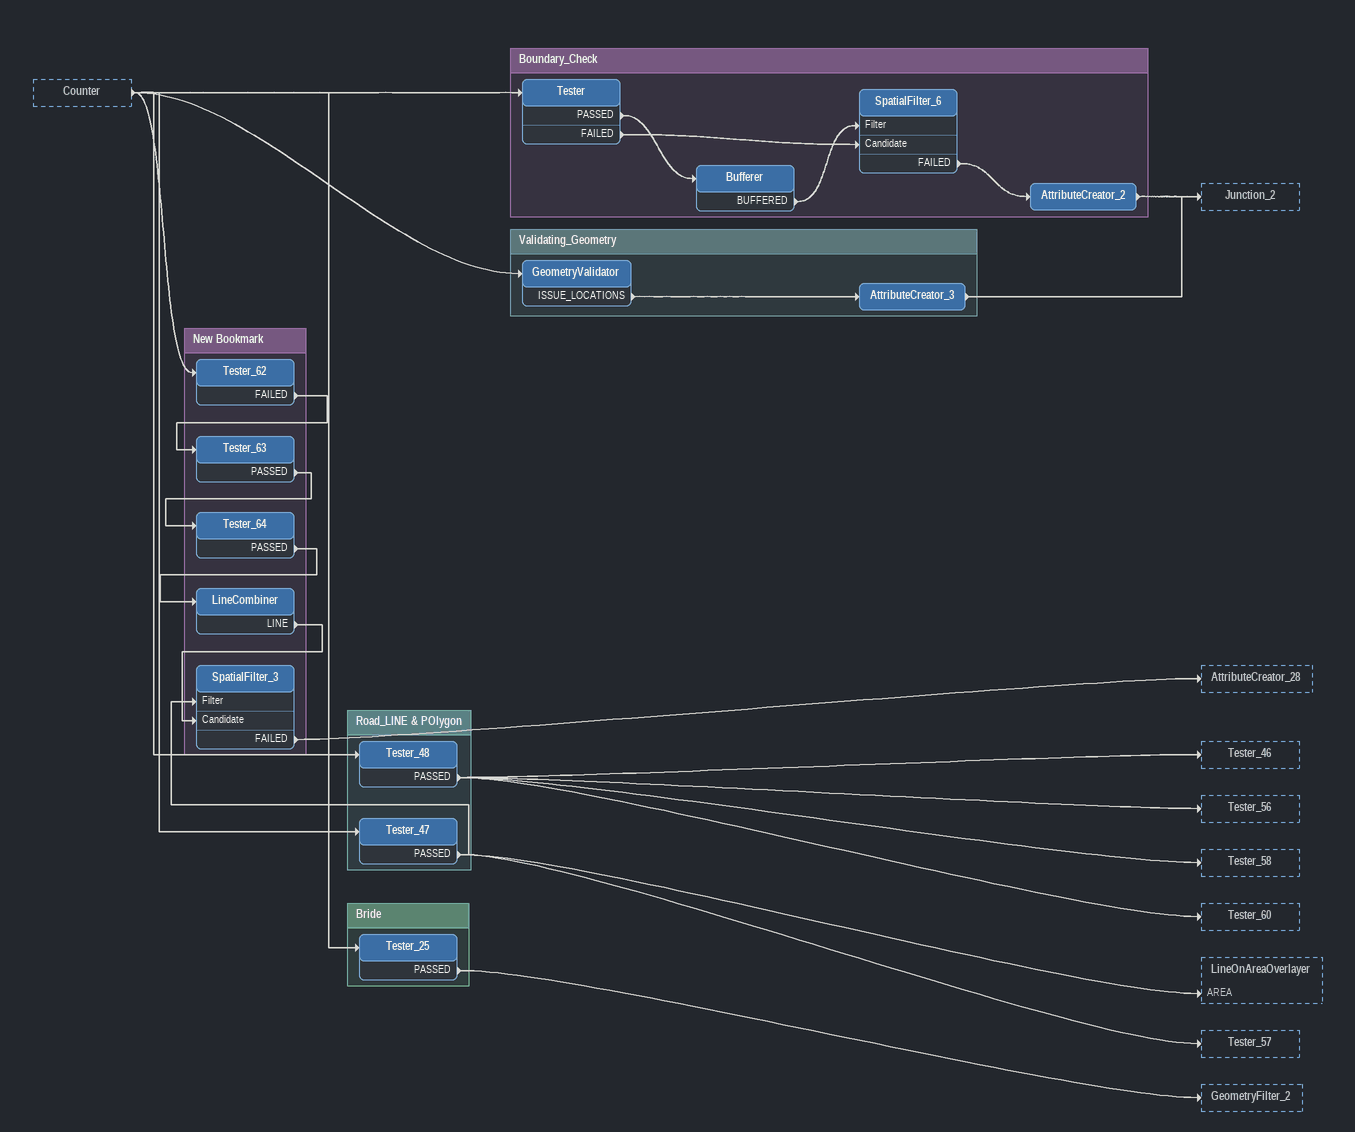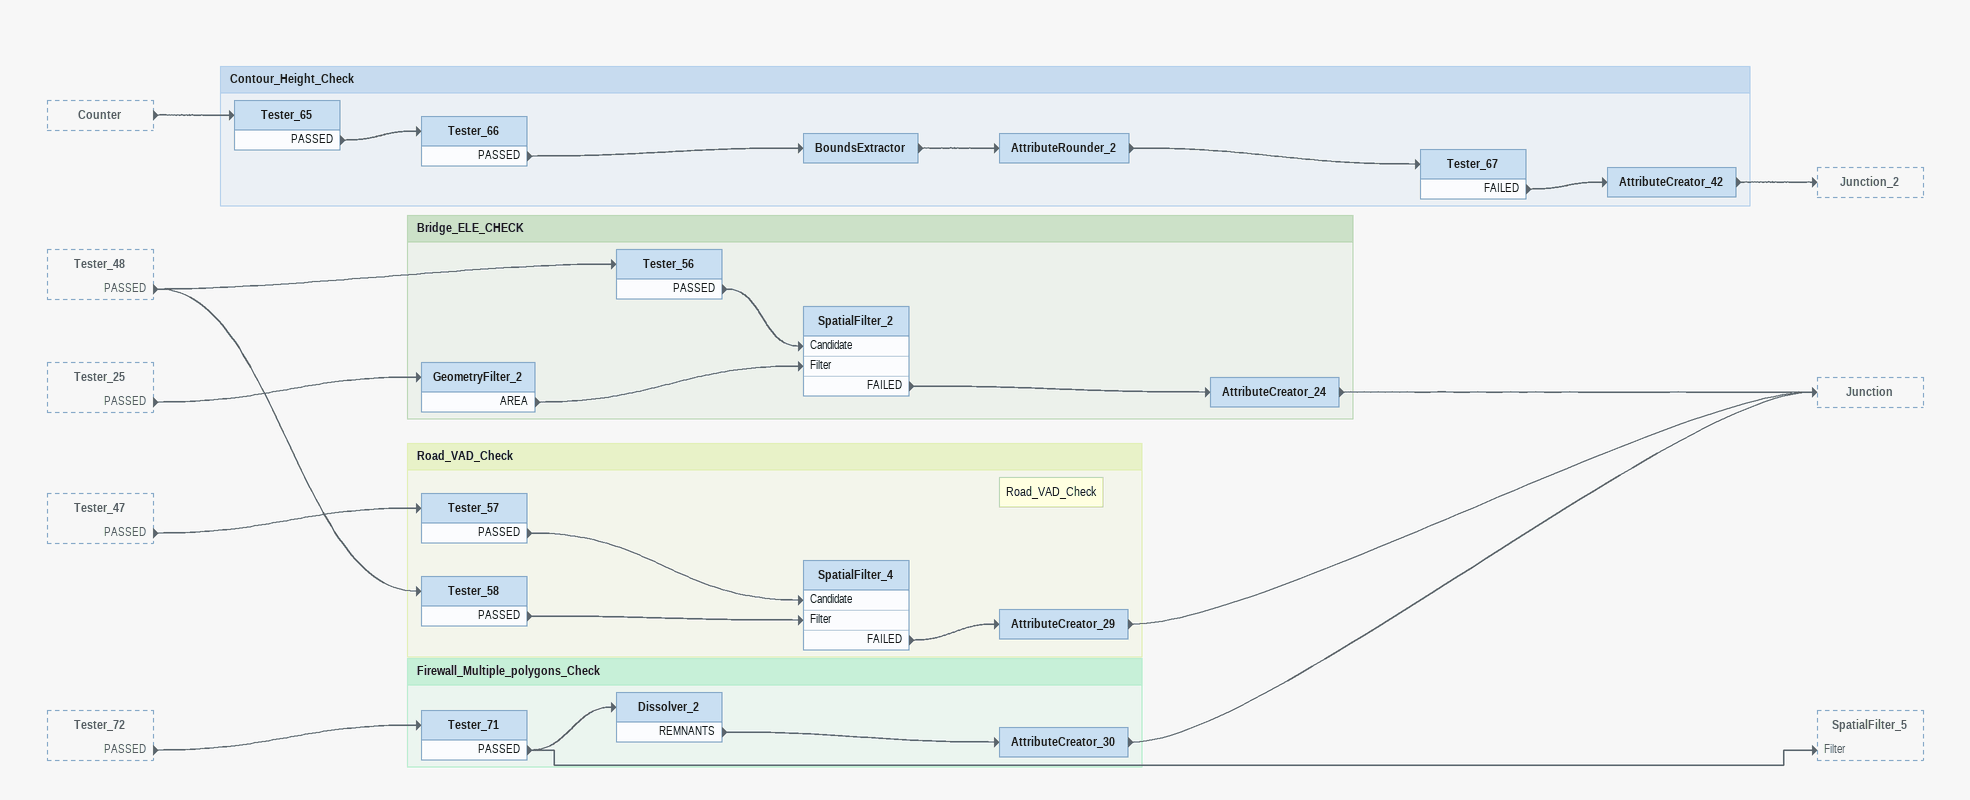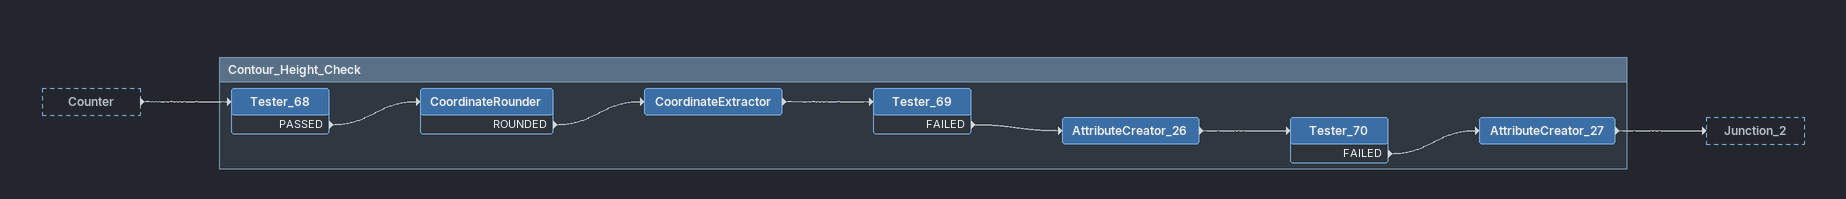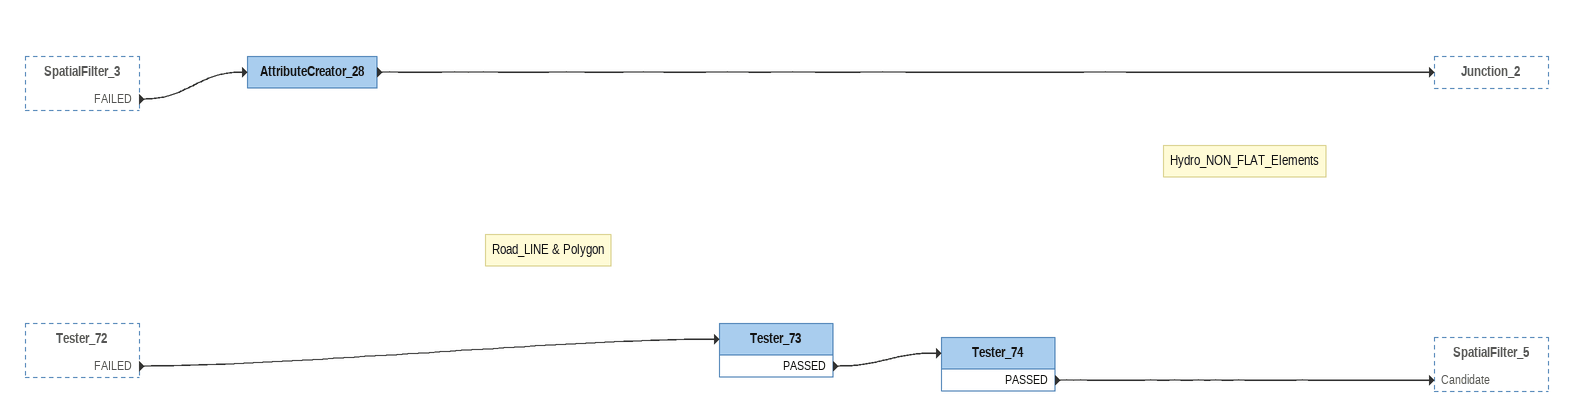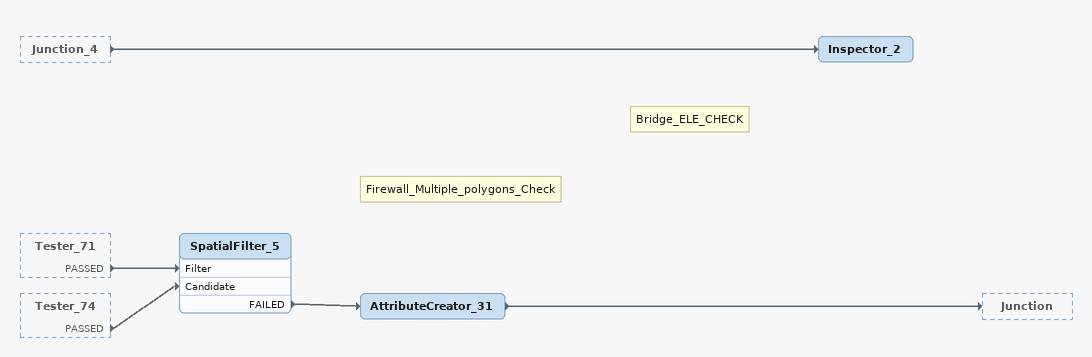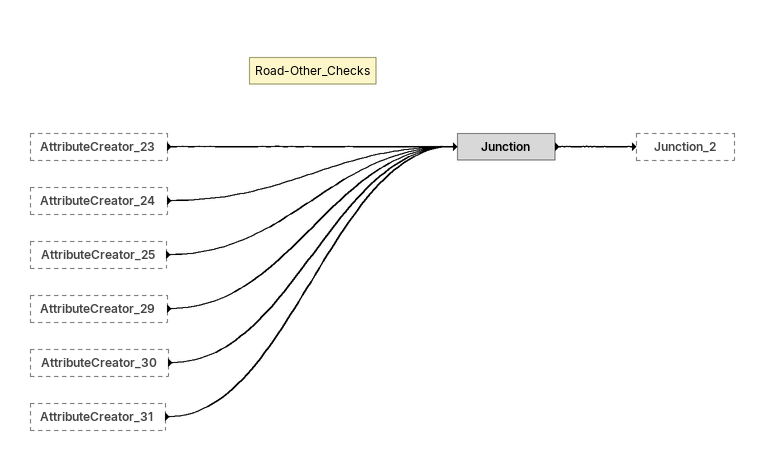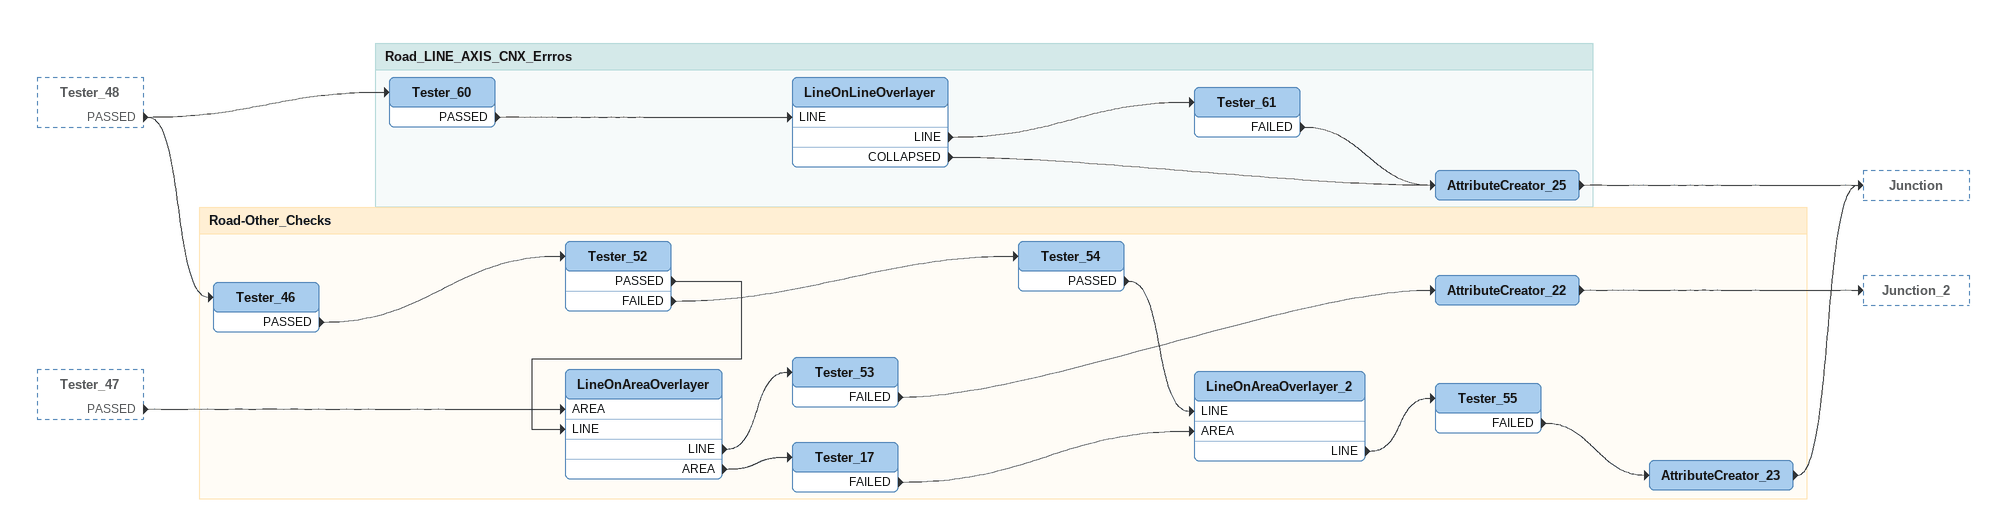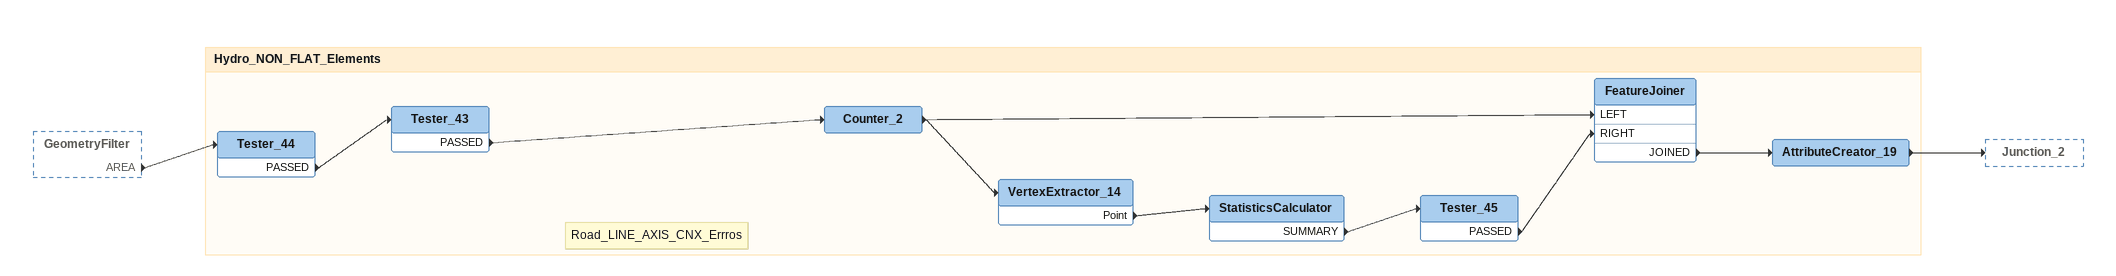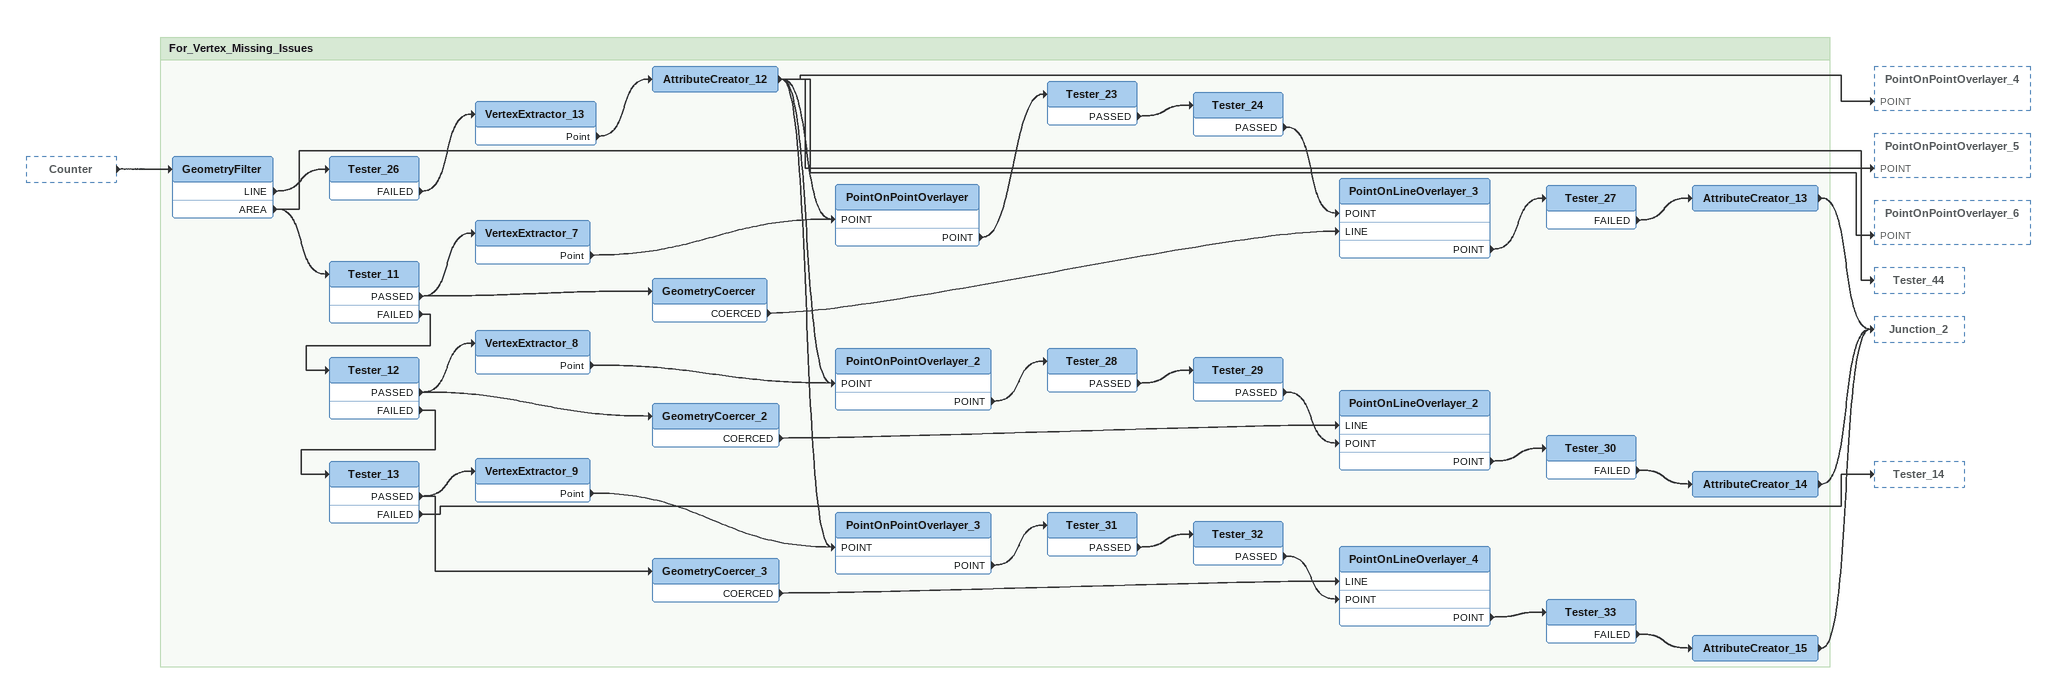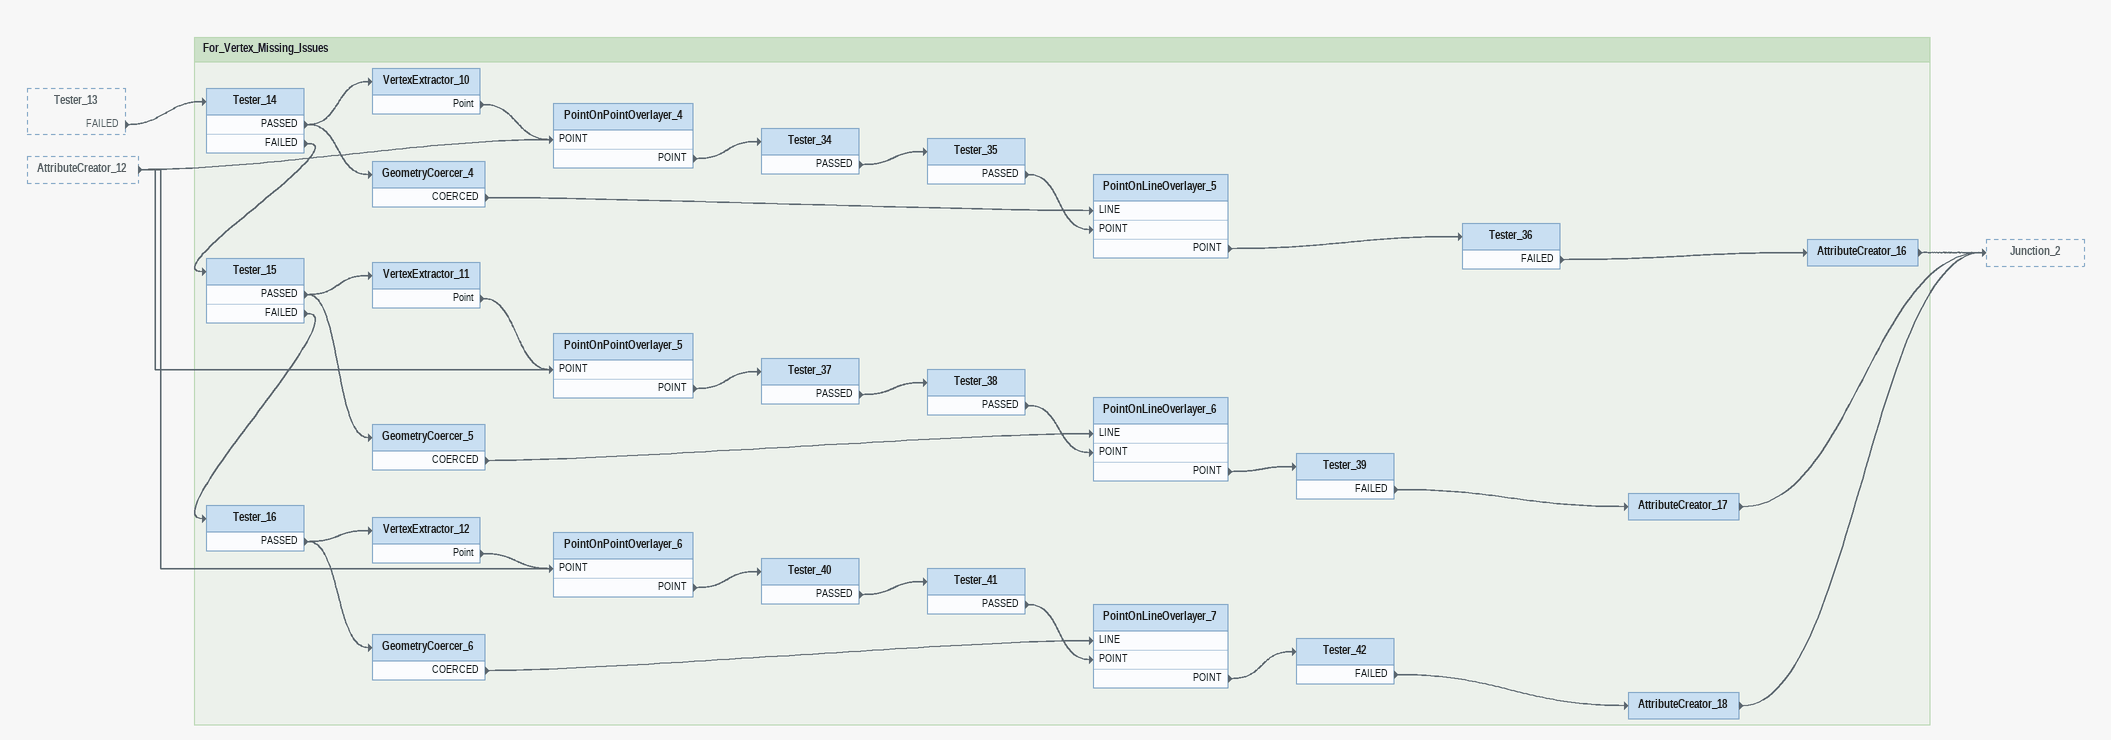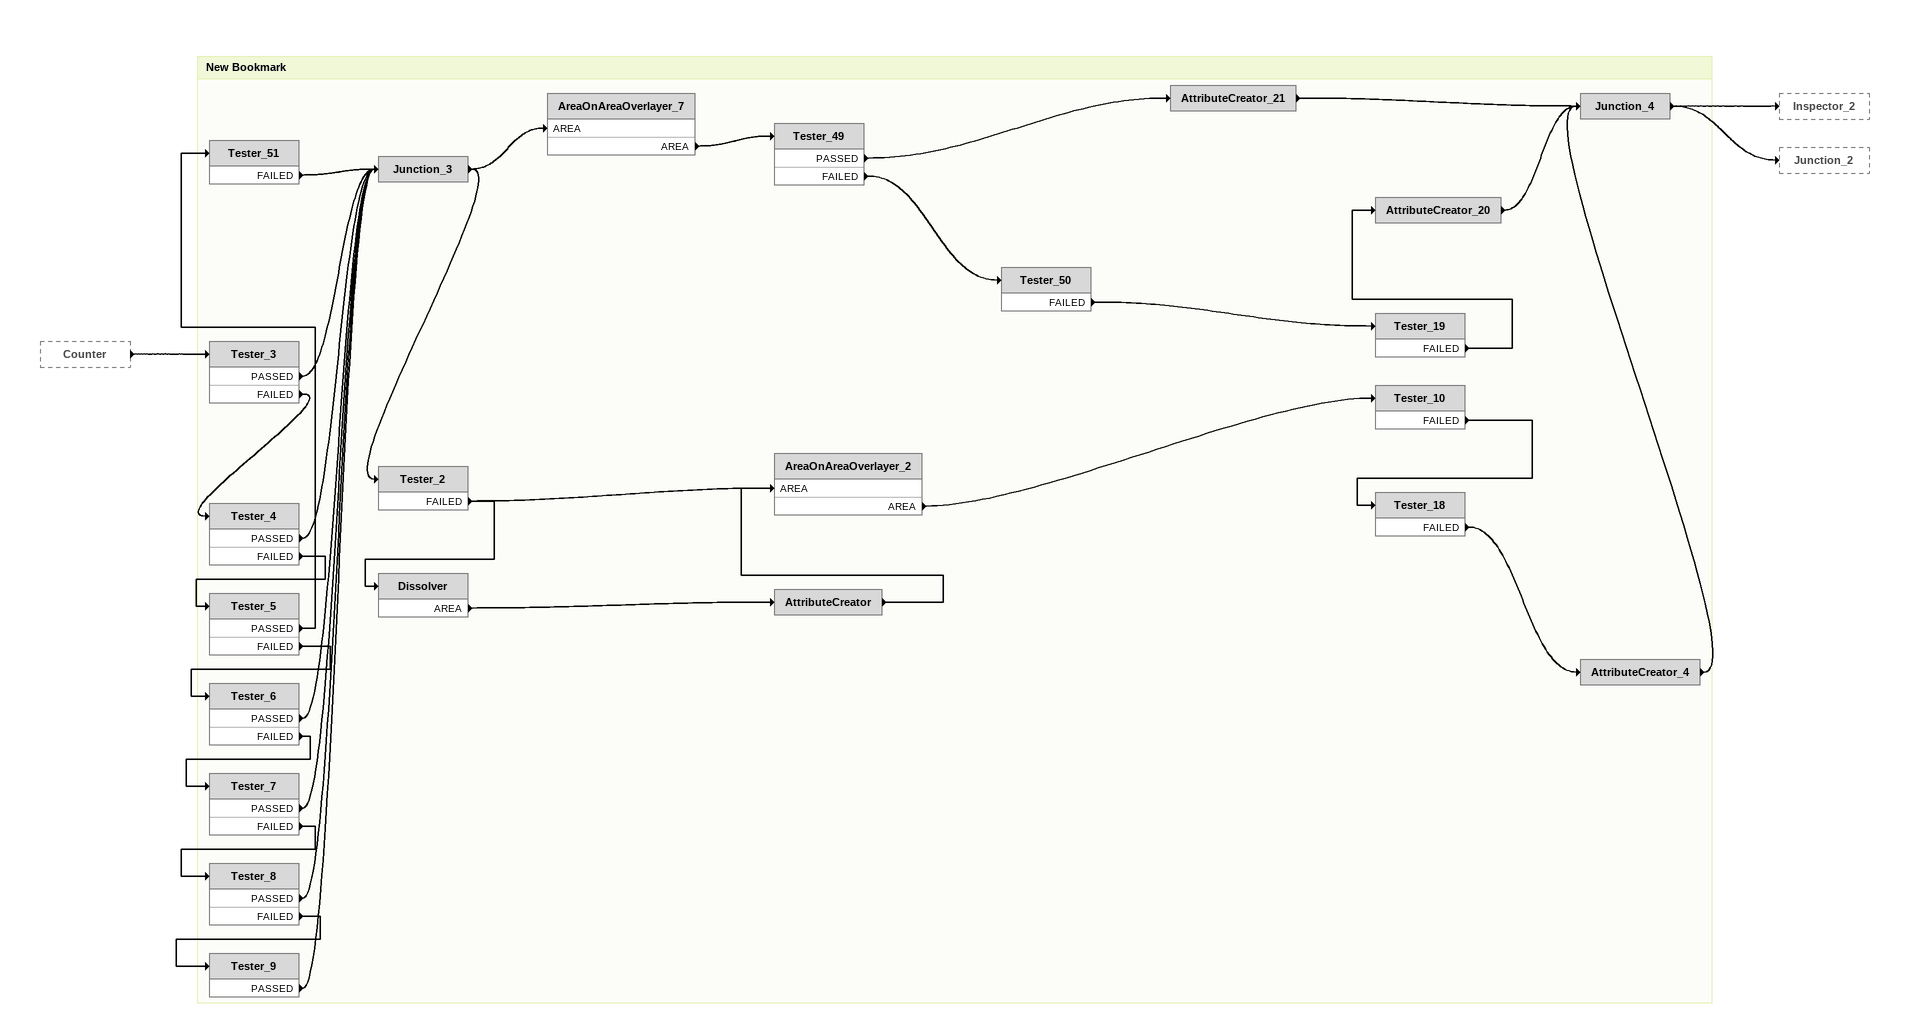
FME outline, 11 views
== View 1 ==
Counter [outside]
    -> Tester
    -> GeometryValidator
    -> Tester_25
    -> Tester_48
    -> Tester_47
    -> Tester_62

Bookmark: Boundary_Check
Tester
    PASSED -> Bufferer
    FAILED -> SpatialFilter_6 [Candidate]
Bufferer
    BUFFERED -> SpatialFilter_6 [Filter]
SpatialFilter_6
    FAILED -> AttributeCreator_2
AttributeCreator_2
    -> Junction_2

Bookmark: Validating_Geometry
GeometryValidator
    ISSUE_LOCATIONS -> AttributeCreator_3
AttributeCreator_3
    -> Junction_2

Bookmark: New Bookmark
Tester_62
    FAILED -> Tester_63
Tester_63
    PASSED -> Tester_64
Tester_64
    PASSED -> LineCombiner
LineCombiner
    LINE -> SpatialFilter_3 [Candidate]
SpatialFilter_3
    FAILED -> AttributeCreator_28

Bookmark: Road_LINE & POlygon
Tester_48
    PASSED -> Tester_46
    PASSED -> Tester_56
    PASSED -> Tester_58
    PASSED -> Tester_60
Tester_47
    PASSED -> LineOnAreaOverlayer [AREA]
    PASSED -> Tester_57
    PASSED -> SpatialFilter_3 [Filter]

Bookmark: Bride
Tester_25
    PASSED -> GeometryFilter_2

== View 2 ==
Counter [outside]
    -> Tester_65
Tester_48 [outside]
    PASSED -> Tester_56
    PASSED -> Tester_58
Tester_25 [outside]
    PASSED -> GeometryFilter_2
Tester_47 [outside]
    PASSED -> Tester_57
Tester_72 [outside]
    PASSED -> Tester_71

Bookmark: Contour_Height_Check
Tester_65
    PASSED -> Tester_66
Tester_66
    PASSED -> BoundsExtractor
BoundsExtractor
    -> AttributeRounder_2
AttributeRounder_2
    -> Tester_67
Tester_67
    FAILED -> AttributeCreator_42
AttributeCreator_42
    -> Junction_2

Bookmark: Bridge_ELE_CHECK
Tester_56
    PASSED -> SpatialFilter_2 [Candidate]
GeometryFilter_2
    AREA -> SpatialFilter_2 [Filter]
SpatialFilter_2
    FAILED -> AttributeCreator_24
AttributeCreator_24
    -> Junction

Bookmark: Road_VAD_Check
Tester_58
    PASSED -> SpatialFilter_4 [Filter]
Tester_57
    PASSED -> SpatialFilter_4 [Candidate]
SpatialFilter_4
    FAILED -> AttributeCreator_29
Note: Road_VAD_Check
AttributeCreator_29
    -> Junction

Bookmark: Firewall_Multiple_polygons_Check
Tester_71
    PASSED -> Dissolver_2
    PASSED -> SpatialFilter_5 [Filter]
Dissolver_2
    REMNANTS -> AttributeCreator_30
AttributeCreator_30
    -> Junction

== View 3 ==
Counter [outside]
    -> Tester_68

Bookmark: Contour_Height_Check
Tester_68
    PASSED -> CoordinateRounder
CoordinateRounder
    ROUNDED -> CoordinateExtractor
CoordinateExtractor
    -> Tester_69
Tester_69
    FAILED -> AttributeCreator_26
AttributeCreator_26
    -> Tester_70
Tester_70
    FAILED -> AttributeCreator_27
AttributeCreator_27
    -> Junction_2

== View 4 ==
SpatialFilter_3 [outside]
    FAILED -> AttributeCreator_28
Tester_72 [outside]
    FAILED -> Tester_73
Note: Road_LINE & Polygon
Note: Hydro_NON_FLAT_Elements
AttributeCreator_28
    -> Junction_2
Tester_73
    PASSED -> Tester_74
Tester_74
    PASSED -> SpatialFilter_5 [Candidate]

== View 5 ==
Junction_4 [outside]
    -> Inspector_2
Tester_71 [outside]
    PASSED -> SpatialFilter_5 [Filter]
Tester_74 [outside]
    PASSED -> SpatialFilter_5 [Candidate]
Inspector_2
SpatialFilter_5
    FAILED -> AttributeCreator_31
Note: Firewall_Multiple_polygons_Check
Note: Bridge_ELE_CHECK
AttributeCreator_31
    -> Junction

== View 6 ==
AttributeCreator_23 [outside]
    -> Junction
AttributeCreator_24 [outside]
    -> Junction
AttributeCreator_25 [outside]
    -> Junction
AttributeCreator_29 [outside]
    -> Junction
AttributeCreator_30 [outside]
    -> Junction
AttributeCreator_31 [outside]
    -> Junction
Note: Road-Other_Checks
Junction
    -> Junction_2

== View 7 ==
Tester_48 [outside]
    PASSED -> Tester_46
    PASSED -> Tester_60
Tester_47 [outside]
    PASSED -> LineOnAreaOverlayer [AREA]

Bookmark: Road_LINE_AXIS_CNX_Errros
Tester_60
    PASSED -> LineOnLineOverlayer [LINE]
LineOnLineOverlayer
    LINE -> Tester_61
    COLLAPSED -> AttributeCreator_25
Tester_61
    FAILED -> AttributeCreator_25
AttributeCreator_25
    -> Junction

Bookmark: Road-Other_Checks
Tester_46
    PASSED -> Tester_52
Tester_52
    PASSED -> LineOnAreaOverlayer [LINE]
    FAILED -> Tester_54
Tester_54
    PASSED -> LineOnAreaOverlayer_2 [LINE]
LineOnAreaOverlayer
    LINE -> Tester_53
    AREA -> Tester_17
Tester_53
    FAILED -> AttributeCreator_22
AttributeCreator_22
    -> Junction_2
Tester_17
    FAILED -> LineOnAreaOverlayer_2 [AREA]
LineOnAreaOverlayer_2
    LINE -> Tester_55
Tester_55
    FAILED -> AttributeCreator_23
AttributeCreator_23
    -> Junction

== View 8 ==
GeometryFilter [outside]
    AREA -> Tester_44

Bookmark: Hydro_NON_FLAT_Elements
Tester_44
    PASSED -> Tester_43
Tester_43
    PASSED -> Counter_2
Note: Road_LINE_AXIS_CNX_Errros
Counter_2
    -> VertexExtractor_14
    -> FeatureJoiner [LEFT]
VertexExtractor_14
    Point -> StatisticsCalculator
StatisticsCalculator
    SUMMARY -> Tester_45
Tester_45
    PASSED -> FeatureJoiner [RIGHT]
FeatureJoiner
    JOINED -> AttributeCreator_19
AttributeCreator_19
    -> Junction_2

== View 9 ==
Counter [outside]
    -> GeometryFilter

Bookmark: For_Vertex_Missing_Issues
GeometryFilter
    LINE -> Tester_26
    AREA -> Tester_11
    AREA -> Tester_44
Tester_26
    FAILED -> VertexExtractor_13
VertexExtractor_13
    Point -> AttributeCreator_12
AttributeCreator_12
    -> PointOnPointOverlayer [POINT]
    -> PointOnPointOverlayer_2 [POINT]
    -> PointOnPointOverlayer_3 [POINT]
    -> PointOnPointOverlayer_4 [POINT]
    -> PointOnPointOverlayer_5 [POINT]
    -> PointOnPointOverlayer_6 [POINT]
Tester_11
    PASSED -> VertexExtractor_7
    PASSED -> GeometryCoercer
    FAILED -> Tester_12
VertexExtractor_7
    Point -> PointOnPointOverlayer [POINT]
PointOnPointOverlayer
    POINT -> Tester_23
Tester_23
    PASSED -> Tester_24
Tester_24
    PASSED -> PointOnLineOverlayer_3 [POINT]
GeometryCoercer
    COERCED -> PointOnLineOverlayer_3 [LINE]
PointOnLineOverlayer_3
    POINT -> Tester_27
Tester_27
    FAILED -> AttributeCreator_13
AttributeCreator_13
    -> Junction_2
Tester_12
    PASSED -> VertexExtractor_8
    PASSED -> GeometryCoercer_2
    FAILED -> Tester_13
VertexExtractor_8
    Point -> PointOnPointOverlayer_2 [POINT]
PointOnPointOverlayer_2
    POINT -> Tester_28
Tester_28
    PASSED -> Tester_29
Tester_29
    PASSED -> PointOnLineOverlayer_2 [POINT]
GeometryCoercer_2
    COERCED -> PointOnLineOverlayer_2 [LINE]
PointOnLineOverlayer_2
    POINT -> Tester_30
Tester_30
    FAILED -> AttributeCreator_14
AttributeCreator_14
    -> Junction_2
Tester_13
    PASSED -> VertexExtractor_9
    PASSED -> GeometryCoercer_3
    FAILED -> Tester_14
VertexExtractor_9
    Point -> PointOnPointOverlayer_3 [POINT]
PointOnPointOverlayer_3
    POINT -> Tester_31
Tester_31
    PASSED -> Tester_32
Tester_32
    PASSED -> PointOnLineOverlayer_4 [POINT]
GeometryCoercer_3
    COERCED -> PointOnLineOverlayer_4 [LINE]
PointOnLineOverlayer_4
    POINT -> Tester_33
Tester_33
    FAILED -> AttributeCreator_15
AttributeCreator_15
    -> Junction_2

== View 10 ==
Tester_13 [outside]
    FAILED -> Tester_14
AttributeCreator_12 [outside]
    -> PointOnPointOverlayer_4 [POINT]
    -> PointOnPointOverlayer_5 [POINT]
    -> PointOnPointOverlayer_6 [POINT]

Bookmark: For_Vertex_Missing_Issues
Tester_14
    PASSED -> VertexExtractor_10
    PASSED -> GeometryCoercer_4
    FAILED -> Tester_15
VertexExtractor_10
    Point -> PointOnPointOverlayer_4 [POINT]
PointOnPointOverlayer_4
    POINT -> Tester_34
Tester_34
    PASSED -> Tester_35
Tester_35
    PASSED -> PointOnLineOverlayer_5 [POINT]
GeometryCoercer_4
    COERCED -> PointOnLineOverlayer_5 [LINE]
PointOnLineOverlayer_5
    POINT -> Tester_36
Tester_36
    FAILED -> AttributeCreator_16
AttributeCreator_16
    -> Junction_2
Tester_15
    PASSED -> VertexExtractor_11
    PASSED -> GeometryCoercer_5
    FAILED -> Tester_16
VertexExtractor_11
    Point -> PointOnPointOverlayer_5 [POINT]
PointOnPointOverlayer_5
    POINT -> Tester_37
Tester_37
    PASSED -> Tester_38
Tester_38
    PASSED -> PointOnLineOverlayer_6 [POINT]
GeometryCoercer_5
    COERCED -> PointOnLineOverlayer_6 [LINE]
PointOnLineOverlayer_6
    POINT -> Tester_39
Tester_39
    FAILED -> AttributeCreator_17
AttributeCreator_17
    -> Junction_2
Tester_16
    PASSED -> VertexExtractor_12
    PASSED -> GeometryCoercer_6
VertexExtractor_12
    Point -> PointOnPointOverlayer_6 [POINT]
PointOnPointOverlayer_6
    POINT -> Tester_40
Tester_40
    PASSED -> Tester_41
Tester_41
    PASSED -> PointOnLineOverlayer_7 [POINT]
GeometryCoercer_6
    COERCED -> PointOnLineOverlayer_7 [LINE]
PointOnLineOverlayer_7
    POINT -> Tester_42
Tester_42
    FAILED -> AttributeCreator_18
AttributeCreator_18
    -> Junction_2

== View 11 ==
Counter [outside]
    -> Tester_3

Bookmark: New Bookmark
Tester_3
    PASSED -> Junction_3
    FAILED -> Tester_4
Tester_4
    PASSED -> Junction_3
    FAILED -> Tester_5
Tester_5
    PASSED -> Tester_51
    FAILED -> Tester_6
Tester_51
    FAILED -> Junction_3
Tester_6
    PASSED -> Junction_3
    FAILED -> Tester_7
Tester_7
    PASSED -> Junction_3
    FAILED -> Tester_8
Tester_8
    PASSED -> Junction_3
    FAILED -> Tester_9
Tester_9
    PASSED -> Junction_3
Junction_3
    -> AreaOnAreaOverlayer_7 [AREA]
    -> Tester_2
AreaOnAreaOverlayer_7
    AREA -> Tester_49
Tester_49
    PASSED -> AttributeCreator_21
    FAILED -> Tester_50
AttributeCreator_21
    -> Junction_4
Tester_50
    FAILED -> Tester_19
Tester_19
    FAILED -> AttributeCreator_20
AttributeCreator_20
    -> Junction_4
Tester_2
    FAILED -> Dissolver
    FAILED -> AreaOnAreaOverlayer_2 [AREA]
Dissolver
    AREA -> AttributeCreator
AttributeCreator
    -> AreaOnAreaOverlayer_2 [AREA]
AreaOnAreaOverlayer_2
    AREA -> Tester_10
Tester_10
    FAILED -> Tester_18
Tester_18
    FAILED -> AttributeCreator_4
AttributeCreator_4
    -> Junction_4
Junction_4
    -> Inspector_2
    -> Junction_2
